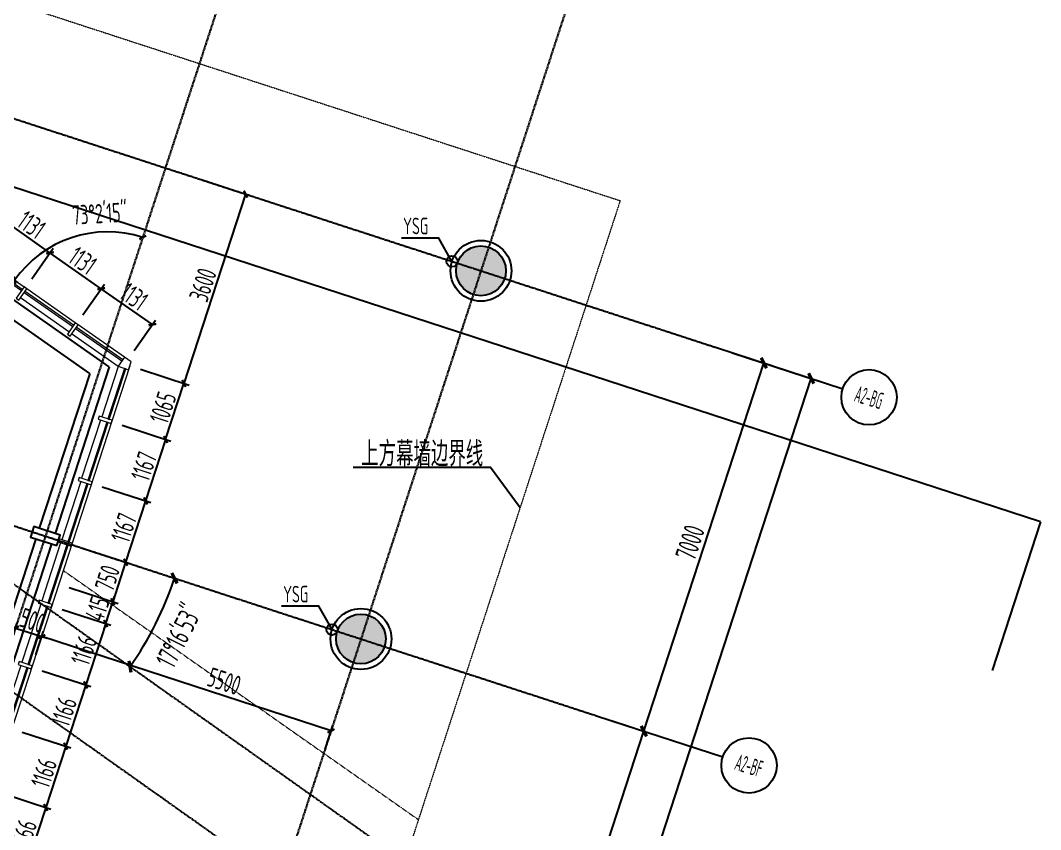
# Model space of a CAD drawing. Header units: millimetres. Extents: x 11515858 to 24947533, y -12784974 to -6116114.
# Drawn here: x 11868513 to 11886956, y -6337016 to -6322388 of the extents above; entities that cross this region are included whole.
import ezdxf
from ezdxf.enums import TextEntityAlignment as Align

# ---------------------------------------------------------------- set-up
doc = ezdxf.new("R2010")
doc.units = ezdxf.units.MM
doc.header["$LTSCALE"] = 10
for name, pattern in [('A2-RG-AXIS$0$CENTER', [2, 1.25, -0.25, 0.25, -0.25]), ('A2-RG-AXIS$0$DOTE', [2.42, 2, -0.2, 0.02, -0.2]), ('A2-RI-F2$0$Overhead 1_16_', [2.579687, 1.5875, -0.992188])]:
    doc.linetypes.add(name, pattern=pattern)
for name, color, linetype in [('A2-RB-F2$0$$34$A-DIMS-100', 1, 'Continuous'), ('A2-RB-F2$0$A-DIMS-100', 1, 'Continuous'), ('A2-RG-AXIS$0$A-AXIS', 1, 'Continuous'), ('A2-RG-AXIS$0$A-DIMS-100', 1, 'Continuous'), ('A2-RG-AXIS$0$A-GRID', 1, 'A2-RG-AXIS$0$CENTER'), ('A2-RG-AXIS$0$A-SYMB', 4, 'Continuous'), ('A2-RI-F2$0$A-BEAM-PLAN-S', 2, 'Continuous'), ('A2-RI-F2$0$A-COLS-PLAN-C', 7, 'Continuous'), ('A2-RI-F2$0$A-ROOF-DRAN', 175, 'Continuous'), ('A2-RI-F2$0$A-STRS', 50, 'Continuous'), ('A2-RI-F2$0$A-SYMB', 4, 'Continuous'), ('A2-RI-F2$0$A-SYMB-AREA', 4, 'Continuous'), ('A2-RI-F2$0$A-SYMB-NAME', 4, 'Continuous'), ('A2-RS-F2$0$A-HATH-GRAY', 8, 'Continuous'), ('A2-RS-F2$0$A-WALL-CONC', 6, 'Continuous')]:
    doc.layers.add(name, color=color, linetype=linetype)
for name, color, linetype, lineweight in [('A2-RI-F2$0$A-FLOR-OVHD', 8, 'A2-RI-F2$0$Overhead 1_16_', 5), ('A2-RI-F2$0$A-FLOR-STRS', 2, 'Continuous', 5), ('A2-RI-F2$0$A-GLAZ', 140, 'Continuous', 5), ('A2-RI-F2$0$A-GLAZ-CWMG', 3, 'Continuous', 5), ('A2-RI-F2$0$A-WALL', 7, 'Continuous', 5)]:
    doc.layers.add(name, color=color, linetype=linetype, lineweight=lineweight)
doc.styles.add('A2-RB-F2$0$$0$XD2008', font='hzs.shx', dxfattribs={"width": 0.7, "bigfont": 'hztxt.shx'})
doc.styles.add('A2-RB-F2$0$XD2008', font='hzs.shx', dxfattribs={"width": 0.7, "bigfont": 'hztxt.shx'})
doc.styles.add('A2-RG-AXIS$0$ECADI', font='hzs.shx', dxfattribs={"width": 0.7, "bigfont": 'hztxt.shx'})
doc.styles.add('A2-RG-AXIS$0$XD2008', font='hzs.shx', dxfattribs={"width": 0.7, "bigfont": 'hztxt.shx'})
doc.styles.add('A2-RI-F2$0$ECADI', font='hzs.shx', dxfattribs={"width": 0.7, "bigfont": 'hztxt.shx'})
doc.dimstyles.new('A2-RB-F2$0$$0$XD100$0', dxfattribs={"dimscale": 100, "dimtxt": 3.5, "dimasz": 1, "dimexe": 1, "dimexo": 2, "dimgap": 0.5, "dimtad": 1, "dimdec": 0, "dimdsep": 46, "dimtxsty": 'A2-RB-F2$0$$0$XD2008', "dimblk1": 'A2-RB-F2$0$$20$_ArchTick', "dimblk2": 'A2-RB-F2$0$$20$_ArchTick', "dimsah": 1, "dimcen": 2.5, "dimclrt": 4, "dimaunit": 1, "dimadec": 0, "dimazin": 0, "dimtfac": 1, "dimtdec": 0, "dimtix": 1, "dimtmove": 2, "dimatfit": 3, "dimfxl": 0, "dimtolj": 1, "dimtzin": 0, "dimarcsym": 0})
doc.dimstyles.new('A2-RB-F2$0$XD100$0', dxfattribs={"dimscale": 100, "dimtxt": 3.5, "dimasz": 1, "dimexe": 1, "dimexo": 2, "dimgap": 0.5, "dimtad": 1, "dimdec": 0, "dimdsep": 46, "dimtxsty": 'A2-RB-F2$0$XD2008', "dimblk1": 'A2-RB-F2$0$_ArchTick', "dimblk2": 'A2-RB-F2$0$_ArchTick', "dimsah": 1, "dimcen": 2.5, "dimclrt": 4, "dimaunit": 1, "dimadec": 0, "dimazin": 0, "dimtfac": 1, "dimtdec": 0, "dimtix": 1, "dimtmove": 1, "dimatfit": 3, "dimfxl": 0, "dimtolj": 1, "dimtzin": 0, "dimarcsym": 0})
doc.dimstyles.new('A2-RG-AXIS$0$XD150', dxfattribs={"dimscale": 300, "dimtxt": 2.5, "dimasz": 1.5, "dimexe": 1, "dimexo": 2, "dimgap": 0.5, "dimtad": 1, "dimdec": 0, "dimdsep": 46, "dimtxsty": 'A2-RG-AXIS$0$XD2008', "dimcen": 2.5, "dimclrt": 4, "dimaunit": 1, "dimadec": 3, "dimazin": 0, "dimtfac": 1, "dimtdec": 0, "dimtmove": 2, "dimatfit": 3, "dimfxl": 0, "dimtolj": 1, "dimtzin": 0, "dimarcsym": 0})
doc.dimstyles.new('A2-RG-AXIS$0$XD150$0', dxfattribs={"dimscale": 150, "dimtxt": 2.5, "dimasz": 1, "dimexe": 1, "dimexo": 2, "dimgap": 0.5, "dimtad": 1, "dimdec": 0, "dimdsep": 46, "dimtxsty": 'A2-RG-AXIS$0$XD2008', "dimblk": 'A2-RG-AXIS$0$_ArchTick', "dimcen": 2.5, "dimclrt": 4, "dimaunit": 1, "dimadec": 0, "dimazin": 0, "dimtfac": 1, "dimtdec": 0, "dimtmove": 2, "dimatfit": 3, "dimfxl": 0, "dimtolj": 1, "dimtzin": 0, "dimarcsym": 0})

# ---------------------------------------------------------------- blocks, each defined once
blk = doc.blocks.new('A2-RB-F2$0$_ArchTick')
at = {"color": 0, "linetype": 'ByBlock', "const_width": 0.4}
blk.add_lwpolyline([(-0.5, -0.5), (0.5, 0.5)], dxfattribs=at)
blk = doc.blocks.new('*D412')
at = {"layer": 'A2-RB-F2$0$A-DIMS-100', "color": 0, "lineweight": -2, "transparency": 16777216}
for p, q in [((11868315, -6333704), (11868454, -6333277)), ((11868423, -6333372), (11868328, -6333341)), ((11868423, -6333372), (11868899, -6333527)), ((11868790, -6333859), (11868930, -6333431)), ((11868899, -6333527), (11868994, -6333558))]:
    blk.add_line(p, q, dxfattribs=at)
at = {"layer": 'Defpoints', "color": 0, "transparency": 16777216}
for p in [(11868899, -6333527), (11868253, -6333894), (11868728, -6334049)]:
    blk.add_point(p, dxfattribs=at)
at = {"layer": 'A2-RB-F2$0$A-DIMS-100', "color": 0, "lineweight": -2, "transparency": 16777216, "xscale": 100, "yscale": 100, "zscale": 100}
for p, rotation in [((11868423, -6333372), 341.9467486484336), ((11868899, -6333527), 161.9467486484336)]:
    blk.add_blockref('A2-RB-F2$0$_ArchTick', p, dxfattribs=dict(at, rotation=rotation))
at = {"layer": 'A2-RB-F2$0$A-DIMS-100', "color": 4, "transparency": 16777216, "insert": (11868731, -6333235), "char_height": 350, "attachment_point": 5, "rotation": 341.9467, "style": 'A2-RB-F2$0$XD2008'}
blk.add_mtext('\\A1;500', dxfattribs=at)
blk = doc.blocks.new('*D278')
at = {"layer": 'A2-RB-F2$0$A-DIMS-100', "color": 0, "lineweight": -2, "transparency": 16777216}
for p, q in [((11871799, -6325273), (11872679, -6325560)), ((11872584, -6325529), (11871469, -6328951)), ((11870683, -6328695), (11871564, -6328982))]:
    blk.add_line(p, q, dxfattribs=at)
at = {"layer": 'Defpoints', "color": 0, "transparency": 16777216}
for p in [(11871609, -6325211), (11870493, -6328633), (11871469, -6328951)]:
    blk.add_point(p, dxfattribs=at)
at = {"layer": 'A2-RB-F2$0$A-DIMS-100', "color": 0, "lineweight": -2, "transparency": 16777216, "xscale": 100, "yscale": 100, "zscale": 100}
for p, rotation in [((11872584, -6325529), 71.9470404932141), ((11871469, -6328951), 251.9470404932141)]:
    blk.add_blockref('A2-RB-F2$0$_ArchTick', p, dxfattribs=dict(at, rotation=rotation))
at = {"layer": 'A2-RB-F2$0$A-DIMS-100', "color": 4, "transparency": 16777216, "insert": (11871812, -6327170), "char_height": 350, "attachment_point": 5, "rotation": 71.947, "style": 'A2-RB-F2$0$XD2008'}
blk.add_mtext('\\A1;3600', dxfattribs=at)
blk = doc.blocks.new('*D279')
at = {"layer": 'A2-RB-F2$0$A-DIMS-100', "color": 0, "lineweight": -2, "transparency": 16777216}
for p, q in [((11868790, -6333859), (11868930, -6333431)), ((11874128, -6335231), (11868899, -6333527)), ((11874020, -6335563), (11874159, -6335136))]:
    blk.add_line(p, q, dxfattribs=at)
at = {"layer": 'Defpoints', "color": 0, "transparency": 16777216}
for p in [(11868899, -6333527), (11868728, -6334049), (11873958, -6335754)]:
    blk.add_point(p, dxfattribs=at)
at = {"layer": 'A2-RB-F2$0$A-DIMS-100', "color": 0, "lineweight": -2, "transparency": 16777216, "xscale": 100, "yscale": 100, "zscale": 100}
for p, rotation in [((11868899, -6333527), 161.9470652825233), ((11874128, -6335231), 341.9470652825233)]:
    blk.add_blockref('A2-RB-F2$0$_ArchTick', p, dxfattribs=dict(at, rotation=rotation))
at = {"layer": 'A2-RB-F2$0$A-DIMS-100', "color": 4, "transparency": 16777216, "insert": (11872197, -6334334), "char_height": 350, "attachment_point": 5, "rotation": 341.9471, "style": 'A2-RB-F2$0$XD2008'}
blk.add_mtext('\\A1;5500', dxfattribs=at)
blk = doc.blocks.new('*D772')
at = {"layer": 'A2-RB-F2$0$A-DIMS-100', "color": 0, "lineweight": -2, "transparency": 16777216}
for p, q in [((11869644, -6327708), (11870031, -6327157)), ((11870899, -6327887), (11869973, -6327238)), ((11870570, -6328357), (11870956, -6327805))]:
    blk.add_line(p, q, dxfattribs=at)
at = {"layer": 'Defpoints', "color": 0, "transparency": 16777216}
for p in [(11869973, -6327238), (11869529, -6327872), (11870455, -6328521)]:
    blk.add_point(p, dxfattribs=at)
at = {"layer": 'A2-RB-F2$0$A-DIMS-100', "color": 0, "lineweight": -2, "transparency": 16777216, "xscale": 100, "yscale": 100, "zscale": 100}
for p, rotation in [((11869973, -6327238), 144.9846443539264), ((11870899, -6327887), 324.9846443539264)]:
    blk.add_blockref('A2-RB-F2$0$_ArchTick', p, dxfattribs=dict(at, rotation=rotation))
at = {"layer": 'A2-RB-F2$0$A-DIMS-100', "color": 4, "transparency": 16777216, "insert": (11870565, -6327379), "char_height": 350, "attachment_point": 5, "rotation": 324.9846, "style": 'A2-RB-F2$0$XD2008'}
blk.add_mtext('\\A1;1131', dxfattribs=at)
blk = doc.blocks.new('*D773')
at = {"layer": 'A2-RB-F2$0$A-DIMS-100', "color": 0, "lineweight": -2, "transparency": 16777216}
for p, q in [((11868718, -6327059), (11869105, -6326508)), ((11869973, -6327238), (11869047, -6326590)), ((11869644, -6327708), (11870031, -6327157))]:
    blk.add_line(p, q, dxfattribs=at)
at = {"layer": 'Defpoints', "color": 0, "transparency": 16777216}
for p in [(11869047, -6326590), (11868604, -6327223), (11869529, -6327872)]:
    blk.add_point(p, dxfattribs=at)
at = {"layer": 'A2-RB-F2$0$A-DIMS-100', "color": 0, "lineweight": -2, "transparency": 16777216, "xscale": 100, "yscale": 100, "zscale": 100}
for p, rotation in [((11869047, -6326590), 144.9846443538181), ((11869973, -6327238), 324.9846443538181)]:
    blk.add_blockref('A2-RB-F2$0$_ArchTick', p, dxfattribs=dict(at, rotation=rotation))
at = {"layer": 'A2-RB-F2$0$A-DIMS-100', "color": 4, "transparency": 16777216, "insert": (11869639, -6326730), "char_height": 350, "attachment_point": 5, "rotation": 324.9846, "style": 'A2-RB-F2$0$XD2008'}
blk.add_mtext('\\A1;1131', dxfattribs=at)
blk = doc.blocks.new('*D774')
at = {"layer": 'A2-RB-F2$0$A-DIMS-100', "color": 0, "lineweight": -2, "transparency": 16777216}
for p, q in [((11867792, -6326411), (11868179, -6325859)), ((11869047, -6326590), (11868121, -6325941)), ((11868718, -6327059), (11869105, -6326508))]:
    blk.add_line(p, q, dxfattribs=at)
at = {"layer": 'Defpoints', "color": 0, "transparency": 16777216}
for p in [(11868121, -6325941), (11867678, -6326574), (11868604, -6327223)]:
    blk.add_point(p, dxfattribs=at)
at = {"layer": 'A2-RB-F2$0$A-DIMS-100', "color": 0, "lineweight": -2, "transparency": 16777216, "xscale": 100, "yscale": 100, "zscale": 100}
for p, rotation in [((11868121, -6325941), 144.9846443539264), ((11869047, -6326590), 324.9846443539264)]:
    blk.add_blockref('A2-RB-F2$0$_ArchTick', p, dxfattribs=dict(at, rotation=rotation))
at = {"layer": 'A2-RB-F2$0$A-DIMS-100', "color": 4, "transparency": 16777216, "insert": (11868714, -6326081), "char_height": 350, "attachment_point": 5, "rotation": 324.9846, "style": 'A2-RB-F2$0$XD2008'}
blk.add_mtext('\\A1;1131', dxfattribs=at)
blk = doc.blocks.new('A2-RB-F2$0$$20$_ArchTick')
at = {"color": 0, "linetype": 'ByBlock', "const_width": 0.4}
blk.add_lwpolyline([(-0.5, -0.5), (0.5, 0.5)], dxfattribs=at)
blk = doc.blocks.new('*D775')
at = {"layer": 'A2-RB-F2$0$$34$A-DIMS-100', "color": 0, "lineweight": -2, "transparency": 16777216}
blk.add_line((11868464, -6327126), (11868325, -6327028), dxfattribs=at)
blk.add_arc((11870088, -6328263), 2053, 71.947, 144.9846, dxfattribs=at)
at = {"layer": 'Defpoints', "color": 0, "transparency": 16777216}
for p in [(11872673, -6320332), (11869042, -6326497), (11868628, -6327240), (11869505, -6327855), (11859513, -6360709)]:
    blk.add_point(p, dxfattribs=at)
at = {"layer": 'A2-RB-F2$0$$34$A-DIMS-100', "color": 0, "lineweight": -2, "transparency": 16777216, "xscale": 100, "yscale": 100, "zscale": 100}
for p, rotation in [((11870724, -6326312), 341.9470385784788), ((11868407, -6327085), 234.9846443395803)]:
    blk.add_blockref('A2-RB-F2$0$$20$_ArchTick', p, dxfattribs=dict(at, rotation=rotation))
at = {"layer": 'A2-RB-F2$0$$34$A-DIMS-100', "color": 4, "transparency": 16777216, "insert": (11869946, -6325880), "char_height": 350, "attachment_point": 5, "rotation": 3.4071, "style": 'A2-RB-F2$0$$0$XD2008'}
blk.add_mtext('\\A1;73°2\'15"', dxfattribs=at)
blk = doc.blocks.new('*D776')
at = {"layer": 'A2-RB-F2$0$A-DIMS-100', "color": 0, "lineweight": -2, "transparency": 16777216}
for p, q in [((11870353, -6329708), (11871234, -6329995)), ((11871138, -6329964), (11870777, -6331074)), ((11869991, -6330818), (11870872, -6331105))]:
    blk.add_line(p, q, dxfattribs=at)
at = {"layer": 'Defpoints', "color": 0, "transparency": 16777216}
for p in [(11870163, -6329646), (11869801, -6330756), (11870777, -6331074)]:
    blk.add_point(p, dxfattribs=at)
at = {"layer": 'A2-RB-F2$0$A-DIMS-100', "color": 0, "lineweight": -2, "transparency": 16777216, "xscale": 100, "yscale": 100, "zscale": 100}
for p, rotation in [((11871138, -6329964), 71.94704049331521), ((11870777, -6331074), 251.9470404933152)]:
    blk.add_blockref('A2-RB-F2$0$_ArchTick', p, dxfattribs=dict(at, rotation=rotation))
at = {"layer": 'A2-RB-F2$0$A-DIMS-100', "color": 4, "transparency": 16777216, "insert": (11870744, -6330449), "char_height": 350, "attachment_point": 5, "rotation": 71.947, "style": 'A2-RB-F2$0$XD2008'}
blk.add_mtext('\\A1;1167', dxfattribs=at)
blk = doc.blocks.new('*D777')
at = {"layer": 'A2-RB-F2$0$A-DIMS-100', "color": 0, "lineweight": -2, "transparency": 16777216}
for p, q in [((11869991, -6330818), (11870872, -6331105)), ((11870777, -6331074), (11870415, -6332183)), ((11869630, -6331927), (11870510, -6332214))]:
    blk.add_line(p, q, dxfattribs=at)
at = {"layer": 'Defpoints', "color": 0, "transparency": 16777216}
for p in [(11869801, -6330756), (11869440, -6331865), (11870415, -6332183)]:
    blk.add_point(p, dxfattribs=at)
at = {"layer": 'A2-RB-F2$0$A-DIMS-100', "color": 0, "lineweight": -2, "transparency": 16777216, "xscale": 100, "yscale": 100, "zscale": 100}
for p, rotation in [((11870777, -6331074), 71.94704049338117), ((11870415, -6332183), 251.9470404933812)]:
    blk.add_blockref('A2-RB-F2$0$_ArchTick', p, dxfattribs=dict(at, rotation=rotation))
at = {"layer": 'A2-RB-F2$0$A-DIMS-100', "color": 4, "transparency": 16777216, "insert": (11870382, -6331559), "char_height": 350, "attachment_point": 5, "rotation": 71.947, "style": 'A2-RB-F2$0$XD2008'}
blk.add_mtext('\\A1;1167', dxfattribs=at)
blk = doc.blocks.new('*D778')
at = {"layer": 'A2-RB-F2$0$A-DIMS-100', "color": 0, "lineweight": -2, "transparency": 16777216}
for p, q in [((11869630, -6331927), (11870510, -6332214)), ((11870415, -6332183), (11870183, -6332897)), ((11869397, -6332641), (11870278, -6332928))]:
    blk.add_line(p, q, dxfattribs=at)
at = {"layer": 'Defpoints', "color": 0, "transparency": 16777216}
for p in [(11869440, -6331865), (11869207, -6332579), (11870183, -6332897)]:
    blk.add_point(p, dxfattribs=at)
at = {"layer": 'A2-RB-F2$0$A-DIMS-100', "color": 0, "lineweight": -2, "transparency": 16777216, "xscale": 100, "yscale": 100, "zscale": 100}
for p, rotation in [((11870415, -6332183), 71.94674864852512), ((11870183, -6332897), 251.9467486485251)]:
    blk.add_blockref('A2-RB-F2$0$_ArchTick', p, dxfattribs=dict(at, rotation=rotation))
at = {"layer": 'A2-RB-F2$0$A-DIMS-100', "color": 4, "transparency": 16777216, "insert": (11870085, -6332470), "char_height": 350, "attachment_point": 5, "rotation": 71.9467, "style": 'A2-RB-F2$0$XD2008'}
blk.add_mtext('\\A1;750', dxfattribs=at)
blk = doc.blocks.new('*D779')
at = {"layer": 'A2-RB-F2$0$A-DIMS-100', "color": 0, "lineweight": -2, "transparency": 16777216}
for p, q in [((11869397, -6332641), (11870278, -6332928)), ((11870054, -6333292), (11870183, -6332897)), ((11870183, -6332897), (11870214, -6332802)), ((11869269, -6333036), (11870149, -6333323)), ((11870054, -6333292), (11870023, -6333387))]:
    blk.add_line(p, q, dxfattribs=at)
at = {"layer": 'Defpoints', "color": 0, "transparency": 16777216}
for p in [(11869207, -6332579), (11869078, -6332974), (11870183, -6332897)]:
    blk.add_point(p, dxfattribs=at)
at = {"layer": 'A2-RB-F2$0$A-DIMS-100', "color": 0, "lineweight": -2, "transparency": 16777216, "xscale": 100, "yscale": 100, "zscale": 100}
for p, rotation in [((11870183, -6332897), 251.946748648481), ((11870054, -6333292), 71.94674864848099)]:
    blk.add_blockref('A2-RB-F2$0$_ArchTick', p, dxfattribs=dict(at, rotation=rotation))
at = {"layer": 'A2-RB-F2$0$A-DIMS-100', "color": 4, "transparency": 16777216, "insert": (11869904, -6333025), "char_height": 350, "attachment_point": 5, "rotation": 71.9467, "style": 'A2-RB-F2$0$XD2008'}
blk.add_mtext('\\A1;415', dxfattribs=at)
blk = doc.blocks.new('*D780')
at = {"layer": 'A2-RB-F2$0$A-DIMS-100', "color": 0, "lineweight": -2, "transparency": 16777216}
for p, q in [((11870683, -6328695), (11871564, -6328982)), ((11871138, -6329964), (11871469, -6328951)), ((11870353, -6329708), (11871234, -6329995))]:
    blk.add_line(p, q, dxfattribs=at)
at = {"layer": 'Defpoints', "color": 0, "transparency": 16777216}
for p in [(11870493, -6328633), (11871469, -6328951), (11870163, -6329646)]:
    blk.add_point(p, dxfattribs=at)
at = {"layer": 'A2-RB-F2$0$A-DIMS-100', "color": 0, "lineweight": -2, "transparency": 16777216, "xscale": 100, "yscale": 100, "zscale": 100}
for p, rotation in [((11871469, -6328951), 71.94704049339302), ((11871138, -6329964), 251.947040493393)]:
    blk.add_blockref('A2-RB-F2$0$_ArchTick', p, dxfattribs=dict(at, rotation=rotation))
at = {"layer": 'A2-RB-F2$0$A-DIMS-100', "color": 4, "transparency": 16777216, "insert": (11871090, -6329388), "char_height": 350, "attachment_point": 5, "rotation": 71.947, "style": 'A2-RB-F2$0$XD2008'}
blk.add_mtext('\\A1;1065', dxfattribs=at)
blk = doc.blocks.new('*D781')
at = {"layer": 'A2-RB-F2$0$A-DIMS-100', "color": 0, "lineweight": -2, "transparency": 16777216}
for p, q in [((11869269, -6333036), (11870149, -6333323)), ((11870054, -6333292), (11869693, -6334400)), ((11868907, -6334144), (11869788, -6334431))]:
    blk.add_line(p, q, dxfattribs=at)
at = {"layer": 'Defpoints', "color": 0, "transparency": 16777216}
for p in [(11869078, -6332974), (11868717, -6334082), (11869693, -6334400)]:
    blk.add_point(p, dxfattribs=at)
at = {"layer": 'A2-RB-F2$0$A-DIMS-100', "color": 0, "lineweight": -2, "transparency": 16777216, "xscale": 100, "yscale": 100, "zscale": 100}
for p, rotation in [((11870054, -6333292), 71.947040493393), ((11869693, -6334400), 251.947040493393)]:
    blk.add_blockref('A2-RB-F2$0$_ArchTick', p, dxfattribs=dict(at, rotation=rotation))
at = {"layer": 'A2-RB-F2$0$A-DIMS-100', "color": 4, "transparency": 16777216, "insert": (11869659, -6333776), "char_height": 350, "attachment_point": 5, "rotation": 71.947, "style": 'A2-RB-F2$0$XD2008'}
blk.add_mtext('\\A1;1166', dxfattribs=at)
blk = doc.blocks.new('*D782')
at = {"layer": 'A2-RB-F2$0$A-DIMS-100', "color": 0, "lineweight": -2, "transparency": 16777216}
for p, q in [((11868907, -6334144), (11869788, -6334431)), ((11869693, -6334400), (11869331, -6335508)), ((11868546, -6335252), (11869427, -6335539))]:
    blk.add_line(p, q, dxfattribs=at)
at = {"layer": 'Defpoints', "color": 0, "transparency": 16777216}
for p in [(11868717, -6334082), (11868356, -6335190), (11869331, -6335508)]:
    blk.add_point(p, dxfattribs=at)
at = {"layer": 'A2-RB-F2$0$A-DIMS-100', "color": 0, "lineweight": -2, "transparency": 16777216, "xscale": 100, "yscale": 100, "zscale": 100}
for p, rotation in [((11869693, -6334400), 71.94704049330595), ((11869331, -6335508), 251.9470404933059)]:
    blk.add_blockref('A2-RB-F2$0$_ArchTick', p, dxfattribs=dict(at, rotation=rotation))
at = {"layer": 'A2-RB-F2$0$A-DIMS-100', "color": 4, "transparency": 16777216, "insert": (11869298, -6334884), "char_height": 350, "attachment_point": 5, "rotation": 71.947, "style": 'A2-RB-F2$0$XD2008'}
blk.add_mtext('\\A1;1166', dxfattribs=at)
blk = doc.blocks.new('*D783')
at = {"layer": 'A2-RB-F2$0$A-DIMS-100', "color": 0, "lineweight": -2, "transparency": 16777216}
for p, q in [((11868546, -6335252), (11869427, -6335539)), ((11869331, -6335508), (11868970, -6336616)), ((11868185, -6336360), (11869065, -6336647))]:
    blk.add_line(p, q, dxfattribs=at)
at = {"layer": 'Defpoints', "color": 0, "transparency": 16777216}
for p in [(11868356, -6335190), (11867995, -6336299), (11868970, -6336616)]:
    blk.add_point(p, dxfattribs=at)
at = {"layer": 'A2-RB-F2$0$A-DIMS-100', "color": 0, "lineweight": -2, "transparency": 16777216, "xscale": 100, "yscale": 100, "zscale": 100}
for p, rotation in [((11869331, -6335508), 71.947040493393), ((11868970, -6336616), 251.947040493393)]:
    blk.add_blockref('A2-RB-F2$0$_ArchTick', p, dxfattribs=dict(at, rotation=rotation))
at = {"layer": 'A2-RB-F2$0$A-DIMS-100', "color": 4, "transparency": 16777216, "insert": (11868937, -6335993), "char_height": 350, "attachment_point": 5, "rotation": 71.947, "style": 'A2-RB-F2$0$XD2008'}
blk.add_mtext('\\A1;1166', dxfattribs=at)
blk = doc.blocks.new('*D711')
at = {"layer": 'A2-RB-F2$0$A-DIMS-100', "color": 0, "lineweight": -2, "transparency": 16777216}
for p, q in [((11868185, -6336360), (11869065, -6336647)), ((11868970, -6336616), (11868609, -6337725)), ((11867824, -6337469), (11868704, -6337756))]:
    blk.add_line(p, q, dxfattribs=at)
at = {"layer": 'Defpoints', "color": 0, "transparency": 16777216}
for p in [(11867995, -6336299), (11867633, -6337407), (11868609, -6337725)]:
    blk.add_point(p, dxfattribs=at)
at = {"layer": 'A2-RB-F2$0$A-DIMS-100', "color": 0, "lineweight": -2, "transparency": 16777216, "xscale": 100, "yscale": 100, "zscale": 100}
for p, rotation in [((11868970, -6336616), 71.94704049330595), ((11868609, -6337725), 251.9470404933059)]:
    blk.add_blockref('A2-RB-F2$0$_ArchTick', p, dxfattribs=dict(at, rotation=rotation))
at = {"layer": 'A2-RB-F2$0$A-DIMS-100', "color": 4, "transparency": 16777216, "insert": (11868576, -6337101), "char_height": 350, "attachment_point": 5, "rotation": 71.947, "style": 'A2-RB-F2$0$XD2008'}
blk.add_mtext('\\A1;1166', dxfattribs=at)
blk = doc.blocks.new('A2-RG-AXIS$0$_ArchTick')
at = {"color": 0, "linetype": 'ByBlock', "const_width": 0.4}
blk.add_lwpolyline([(-0.5, -0.5), (0.5, 0.5)], dxfattribs=at)
blk = doc.blocks.new('*D1377')
at = {"layer": 'A2-RG-AXIS$0$A-DIMS-100', "color": 0, "lineweight": -2, "transparency": 16777216}
for p, q in [((11878928, -6334958), (11879926, -6335283)), ((11877614, -6341892), (11879784, -6335237)), ((11876759, -6341613), (11877757, -6341939))]:
    blk.add_line(p, q, dxfattribs=at)
at = {"layer": 'Defpoints', "color": 0, "transparency": 16777216}
for p in [(11878643, -6334865), (11879784, -6335237), (11876473, -6341521)]:
    blk.add_point(p, dxfattribs=at)
at = {"layer": 'A2-RG-AXIS$0$A-DIMS-100', "color": 0, "lineweight": -2, "transparency": 16777216, "xscale": 150, "yscale": 150, "zscale": 150}
for p, rotation in [((11879784, -6335237), 71.94704053343841), ((11877614, -6341892), 251.9470405334384)]:
    blk.add_blockref('A2-RG-AXIS$0$_ArchTick', p, dxfattribs=dict(at, rotation=rotation))
at = {"layer": 'A2-RG-AXIS$0$A-DIMS-100', "color": 4, "transparency": 16777216, "insert": (11878449, -6338483), "char_height": 375, "attachment_point": 5, "rotation": 71.947, "style": 'A2-RG-AXIS$0$XD2008'}
blk.add_mtext('\\A1;7000', dxfattribs=at)
blk = doc.blocks.new('*D1378')
at = {"layer": 'A2-RG-AXIS$0$A-DIMS-100', "color": 0, "lineweight": -2, "transparency": 16777216}
for p, q in [((11881382, -6328396), (11882096, -6328628)), ((11879784, -6335237), (11881953, -6328582)), ((11879213, -6335051), (11879926, -6335283))]:
    blk.add_line(p, q, dxfattribs=at)
at = {"layer": 'Defpoints', "color": 0, "transparency": 16777216}
for p in [(11881097, -6328303), (11881953, -6328582), (11878928, -6334958)]:
    blk.add_point(p, dxfattribs=at)
at = {"layer": 'A2-RG-AXIS$0$A-DIMS-100', "color": 0, "lineweight": -2, "transparency": 16777216, "xscale": 150, "yscale": 150, "zscale": 150}
for p, rotation in [((11881953, -6328582), 71.94704049334469), ((11879784, -6335237), 251.9470404933447)]:
    blk.add_blockref('A2-RG-AXIS$0$_ArchTick', p, dxfattribs=dict(at, rotation=rotation))
at = {"layer": 'A2-RG-AXIS$0$A-DIMS-100', "color": 4, "transparency": 16777216, "insert": (11880619, -6331828), "char_height": 375, "attachment_point": 5, "rotation": 71.947, "style": 'A2-RG-AXIS$0$XD2008'}
blk.add_mtext('\\A1;7000', dxfattribs=at)
blk = doc.blocks.new('*D1379')
at = {"layer": 'A2-RG-AXIS$0$A-DIMS-100', "color": 0, "lineweight": -2, "transparency": 16777216}
for p, q in [((11881382, -6328396), (11882951, -6328907)), ((11871497, -6363564), (11882809, -6328860)), ((11870071, -6363099), (11871640, -6363610))]:
    blk.add_line(p, q, dxfattribs=at)
at = {"layer": 'Defpoints', "color": 0, "transparency": 16777216}
for p in [(11881097, -6328303), (11882809, -6328860), (11869786, -6363006)]:
    blk.add_point(p, dxfattribs=at)
at = {"layer": 'A2-RG-AXIS$0$A-DIMS-100', "color": 0, "lineweight": -2, "transparency": 16777216, "xscale": 150, "yscale": 150, "zscale": 150}
for p, rotation in [((11882809, -6328860), 71.94704055555823), ((11871497, -6363564), 251.9470405555582)]:
    blk.add_blockref('A2-RG-AXIS$0$_ArchTick', p, dxfattribs=dict(at, rotation=rotation))
at = {"layer": 'A2-RG-AXIS$0$A-DIMS-100', "color": 4, "transparency": 16777216, "insert": (11876903, -6346131), "char_height": 375, "attachment_point": 5, "rotation": 71.947, "style": 'A2-RG-AXIS$0$XD2008'}
blk.add_mtext('\\A1;36500', dxfattribs=at)
blk = doc.blocks.new('A2-RG-AXIS$0$ECADI-TAG-GRID')
at = {"color": 13}
blk.add_circle((0, 0), 5, dxfattribs=at)
at = {"style": 'A2-RG-AXIS$0$ECADI', "width": 0.7}
blk.add_attdef('GRID', text='', height=5, dxfattribs=at).set_placement((0, 0), align=Align.MIDDLE)
blk = doc.blocks.new('*D1359')
at = {"layer": 'A2-RG-AXIS$0$A-DIMS-100', "color": 0, "lineweight": -2, "ltscale": 3, "transparency": 16777216}
blk.add_arc((11865637, -6330626), 5954, 324.6656, 341.947, dxfattribs=at)
at = {"layer": 'Defpoints', "color": 0, "ltscale": 3, "transparency": 16777216}
for p in [(11846414, -6316998), (11840967, -6322585), (11870815, -6333565), (11878928, -6334958), (11876238, -6338142)]:
    blk.add_point(p, dxfattribs=at)
at = {"layer": 'A2-RG-AXIS$0$A-DIMS-100', "color": 0, "lineweight": -2, "ltscale": 3, "transparency": 16777216, "xscale": 150, "yscale": 150, "zscale": 150}
for p, rotation in [((11871298, -6332471), 71.94704049334831), ((11870494, -6334070), 234.6655761921282)]:
    blk.add_blockref('A2-RG-AXIS$0$_ArchTick', p, dxfattribs=dict(at, rotation=rotation))
at = {"layer": 'A2-RG-AXIS$0$A-DIMS-100', "color": 4, "ltscale": 3, "transparency": 16777216, "insert": (11871378, -6333513), "char_height": 375, "attachment_point": 5, "rotation": 63.3063, "style": 'A2-RG-AXIS$0$XD2008'}
blk.add_mtext('\\A1;17°16\'53"', dxfattribs=at)
blk = doc.blocks.new('A2-RS-F2')
at = {"layer": 'A2-RS-F2$0$A-HATH-GRAY'}
h = blk.add_hatch(color=256, dxfattribs=at)
edge = h.paths.add_edge_path()
edge.add_arc((11876839, -6326915), 450, 0, 360)
h = blk.add_hatch(color=256, dxfattribs=at)
edge = h.paths.add_edge_path()
edge.add_arc((11874669, -6333570), 450, 0, 360)
at = {"layer": 'A2-RS-F2$0$A-WALL-CONC'}
for centre in [(11876839, -6326915), (11874669, -6333570)]:
    blk.add_circle(centre, 450, dxfattribs=at)
blk = doc.blocks.new('A2-RI-F2$0$System Panel - Glazed - Frit-5394088-Documents - Level 2')
at = {"layer": 'A2-RI-F2$0$A-GLAZ', "lineweight": 13}
for p, q in [((481, 44), (-481, 44)), ((-481, 44), (-481, 19)), ((-481, 19), (481, 19)), ((481, 19), (481, 44))]:
    blk.add_line(p, q, dxfattribs=at)
blk = doc.blocks.new('A2-RI-F2$0$System Panel - Glazed - Frit-5394245-Documents - Level 2')
at = {"layer": 'A2-RI-F2$0$A-GLAZ', "lineweight": 13}
for p, q in [((553, 44), (-553, 44)), ((-553, 44), (-553, 19)), ((-553, 19), (553, 19)), ((553, 19), (553, 44))]:
    blk.add_line(p, q, dxfattribs=at)
blk = doc.blocks.new('A2-RI-F2$0$System Panel - Glazed - Frit-5395500-Documents - Level 2')
at = {"layer": 'A2-RI-F2$0$A-GLAZ', "lineweight": 13}
for p, q in [((553, 44), (-553, 44)), ((-553, 44), (-553, 19)), ((-553, 19), (553, 19)), ((553, 19), (553, 44))]:
    blk.add_line(p, q, dxfattribs=at)
blk = doc.blocks.new('A2-RI-F2$0$Rectangular Mullion - 60mm x 200mm-5394086-Documents - Level 2')
at = {"layer": 'A2-RI-F2$0$A-GLAZ-CWMG', "lineweight": 20}
for p, q in [((-30, 150), (30, 150)), ((-30, -100), (-30, 150)), ((30, 150), (30, -100)), ((30, -100), (-30, -100))]:
    blk.add_line(p, q, dxfattribs=at)
blk = doc.blocks.new('A2-RI-F2$0$Rectangular Mullion - 60mm x 200mm-5394085-Documents - Level 2')
at = {"layer": 'A2-RI-F2$0$A-GLAZ-CWMG', "lineweight": 20}
for p, q in [((-30, 150), (30, 150)), ((-30, -100), (-30, 150)), ((30, 150), (30, -100)), ((30, -100), (-30, -100))]:
    blk.add_line(p, q, dxfattribs=at)
blk = doc.blocks.new('A2-RI-F2$0$System Panel - Glazed - Frit-5394101-Documents - Level 2')
at = {"layer": 'A2-RI-F2$0$A-GLAZ', "lineweight": 13}
for p, q in [((553, 44), (-553, 44)), ((-553, 44), (-553, 19)), ((-553, 19), (553, 19)), ((553, 19), (553, 44))]:
    blk.add_line(p, q, dxfattribs=at)
blk = doc.blocks.new('A2-RI-F2$0$System Panel - Glazed-4048851-Documents - Level 2')
at = {"layer": 'A2-RI-F2$0$A-GLAZ', "lineweight": 13}
for p, q in [((535, 44), (-535, 44)), ((-535, 44), (-535, 19)), ((-535, 19), (535, 19)), ((535, 19), (535, 44))]:
    blk.add_line(p, q, dxfattribs=at)
blk = doc.blocks.new('A2-RI-F2$0$Rectangular Mullion - 60mm x 200mm-4048817-Documents - Level 2')
at = {"layer": 'A2-RI-F2$0$A-GLAZ-CWMG'}
blk.add_line((79350, -9776), (80374, -10088), dxfattribs=at)
blk = doc.blocks.new('A2-RI-F2$0$Rectangular Mullion - 60mm x 200mm-4048818-Documents - Level 2')
at = {"layer": 'A2-RI-F2$0$A-GLAZ-CWMG'}
blk.add_line((81456, -10418), (80432, -10105), dxfattribs=at)
blk = doc.blocks.new('A2-RI-F2$0$Rectangular Mullion - 60mm x 200mm-4048821-Documents - Level 2')
at = {"layer": 'A2-RI-F2$0$A-GLAZ-CWMG'}
blk.add_line((91145, -13373), (90164, -13074), dxfattribs=at)
blk = doc.blocks.new('A2-RI-F2$0$Quad Corner Mullion - 200mm x 200mm Quad Corner-3876950-Documents - Level 2')
at = {"layer": 'A2-RI-F2$0$A-GLAZ-CWMG', "lineweight": 13}
for p, q in [((-74, 100), (117, 42)), ((-74, -100), (-74, 100)), ((117, 42), (74, -100)), ((74, -100), (-74, -100))]:
    blk.add_line(p, q, dxfattribs=at)
blk = doc.blocks.new('A2-RI-F2$0$Rectangular Mullion - 60mm x 200mm-3687298-Documents - Level 2')
at = {"layer": 'A2-RI-F2$0$A-GLAZ-CWMG', "lineweight": 13}
for p, q in [((-30, 150), (30, 150)), ((-30, -100), (-30, 150)), ((30, 150), (30, -100)), ((30, -100), (-30, -100))]:
    blk.add_line(p, q, dxfattribs=at)
blk = doc.blocks.new('A2-RI-F2$0$Rectangular Mullion - 60mm x 200mm-3681593-Documents - Level 2')
at = {"layer": 'A2-RI-F2$0$A-GLAZ-CWMG', "lineweight": 13}
for p, q in [((-30, 150), (30, 150)), ((-30, -100), (-30, 150)), ((30, 150), (30, -100)), ((30, -100), (-30, -100))]:
    blk.add_line(p, q, dxfattribs=at)
blk = doc.blocks.new('A2-RI-F2$0$System Panel - Glazed-4048866-Documents - Level 2')
at = {"layer": 'A2-RI-F2$0$A-GLAZ', "lineweight": 13}
for p, q in [((513, 44), (-513, 44)), ((-513, 44), (-513, 19)), ((-513, 19), (513, 19)), ((513, 19), (513, 44))]:
    blk.add_line(p, q, dxfattribs=at)
blk = doc.blocks.new('A2-RI-F2$0$System Panel - Glazed-4048859-Documents - Level 2')
at = {"layer": 'A2-RI-F2$0$A-GLAZ', "lineweight": 13}
for p, q in [((535, 44), (-535, 44)), ((-535, 44), (-535, 19)), ((-535, 19), (535, 19)), ((535, 19), (535, 44))]:
    blk.add_line(p, q, dxfattribs=at)
blk = doc.blocks.new('A2-RI-F2$0$System Panel - Glazed - Frit-5395507-Documents - Level 2')
at = {"layer": 'A2-RI-F2$0$A-GLAZ', "lineweight": 13}
for p, q in [((553, 44), (-553, 44)), ((-553, 44), (-553, 19)), ((-553, 19), (553, 19)), ((553, 19), (553, 44))]:
    blk.add_line(p, q, dxfattribs=at)
blk = doc.blocks.new('A2-RI-F2$0$System Panel - Glazed - Frit-5394105-Documents - Level 2')
at = {"layer": 'A2-RI-F2$0$A-GLAZ', "lineweight": 13}
for p, q in [((554, 44), (-554, 44)), ((-554, 44), (-554, 19)), ((-554, 19), (554, 19)), ((554, 19), (554, 44))]:
    blk.add_line(p, q, dxfattribs=at)
blk = doc.blocks.new('A2-RI-F2$0$5erhfh')
at = {"layer": 'A2-RI-F2$0$A-SYMB-AREA', "style": 'A2-RI-F2$0$ECADI', "width": 0.7}
blk.add_attdef('340M2', text='', height=2.5, dxfattribs=at).set_placement((0, 1.25), align=Align.MIDDLE_LEFT)
at = {"layer": 'A2-RI-F2$0$A-SYMB-NAME', "style": 'A2-RI-F2$0$ECADI', "width": 0.7}
blk.add_attdef('CHINESENAME', (-12.29, 3.09), '', height=4.5, dxfattribs=at)
blk = doc.blocks.new('A2-RI-F2$0$45yrthfgh')
at = {"layer": 'A2-RI-F2$0$A-ROOF-DRAN'}
for points in [[(41213, 24957), (40975, 25378), (40299, 25378)], [(39044, 18301), (38805, 18723), (38129, 18723)]]:
    blk.add_lwpolyline(points, dxfattribs=at)
for centre in [(41213, 24957), (39044, 18301)]:
    blk.add_circle(centre, 100, dxfattribs=at)
ref = blk.add_blockref('A2-RI-F2$0$5erhfh', (39650, 25138), dxfattribs=dict(at, xscale=-100, yscale=100, zscale=100))
ref.add_attrib('CHINESENAME', 'YSG', (40329, 25447), dxfattribs={"layer": 'A2-RI-F2$0$A-SYMB-NAME', "height": 300, "style": 'A2-RI-F2$0$ECADI', "width": 0.7})
ref = blk.add_blockref('A2-RI-F2$0$5erhfh', (37481, 18483), dxfattribs=dict(at, xscale=-100, yscale=100, zscale=100))
ref.add_attrib('CHINESENAME', 'YSG', (38160, 18792), dxfattribs={"layer": 'A2-RI-F2$0$A-SYMB-NAME', "height": 300, "style": 'A2-RI-F2$0$ECADI', "width": 0.7})
blk = doc.blocks.new('A2-RB-F2')
at = {"layer": 'A2-RB-F2$0$$34$A-DIMS-100'}
dim = blk.add_angular_dim_2l(base=(11869041.9879, -6326497.1393), line1=((11869504.9173, -6327854.6145), (11868628.1715, -6327240.3602)), line2=((11872673.1655, -6320331.7808), (11859512.522, -6360709.0437)), dimstyle='A2-RB-F2$0$$0$XD100$0', override={"dimadec": 4}, dxfattribs=at)
dim.commit()
dim.dimension.update_dxf_attribs({"geometry": '*D775', "text_midpoint": (11869946.1066, -6325879.6784), "dimtype": 130})
at = {"layer": 'A2-RB-F2$0$A-DIMS-100'}
for p1, p2, distance, picture, middle in [((11871608.7, -6325210.6), (11870493.1, -6328633.4), 1026, '*D278', (11871812.5, -6327170.3)), ((11868603.6015, -6327223.1463), (11867677.7158, -6326574.4643), -773.3525, '*D774', (11868713.5093, -6326081.1563)), ((11869529.5, -6327871.8), (11868603.6, -6327223.1), -773.4, '*D773', (11869639.4, -6326729.8)), ((11870455.4, -6328520.5), (11869529.5, -6327871.8), -773.4, '*D772', (11870565.3, -6327378.5)), ((11870162.9, -6329646.4), (11870493.1, -6328633.4), -1026, '*D780', (11871089.6, -6329388.1)), ((11870162.9, -6329646.4), (11869801.2, -6330756.1), 1026, '*D776', (11870743.7, -6330449.5)), ((11869801.2, -6330756.1), (11869439.6, -6331865.4), 1026, '*D777', (11870382, -6331559)), ((11869439.6, -6331865.5), (11869207.1, -6332578.8), 1026, '*D778', (11870085, -6332470.4)), ((11869078.4, -6332973.7), (11869207.1, -6332578.8), -1026, '*D779', (11869904.3, -6333024.5)), ((11868253, -6333894.1), (11868728.4, -6334049), 549.6, '*D412', (11868730.8, -6333235.1)), ((11869078.4, -6332973.7), (11868717.1, -6334082), 1026, '*D781', (11869659.4, -6333776.1)), ((11868717.1, -6334082), (11868355.9, -6335190.3), 1026, '*D782', (11869298.1, -6334884.4)), ((11868355.9, -6335190.3), (11867994.7, -6336298.5), 1026, '*D783', (11868936.9, -6335992.6)), ((11867994.7, -6336298.5), (11867633.5, -6337406.8), 1026, '*D711', (11868575.7, -6337100.9))]:
    dim = blk.add_aligned_dim(p1=p1, p2=p2, distance=distance, dimstyle='A2-RB-F2$0$XD100$0', dxfattribs=at)
    dim.commit()
    dim.dimension.update_dxf_attribs({"geometry": picture, "text_midpoint": middle})
dim = blk.add_linear_dim(base=(11868898.7, -6333526.5), p1=(11873958, -6335753.6), p2=(11868728.4, -6334049), angle=161.94707, dimstyle='A2-RB-F2$0$XD100$0', dxfattribs=at)
dim.commit()
dim.dimension.update_dxf_attribs({"geometry": '*D279', "text_midpoint": (11872127, -6334548), "dimtype": 129})
blk = doc.blocks.new('A2-RG-AXIS')
at = {"layer": 'A2-RG-AXIS$0$A-AXIS'}
for p, q in [((11881097.2, -6328302.7), (11883379.1, -6329046.4)), ((11878927.9, -6334958.1), (11881209.8, -6335701.8))]:
    blk.add_line(p, q, dxfattribs=at)
at = {"layer": 'A2-RG-AXIS$0$A-GRID', "linetype": 'A2-RG-AXIS$0$DOTE'}
for p, q in [((11843136.5, -6315929.7), (11881097.2, -6328302.7)), ((11876238.4, -6338141.9), (11846413.5, -6316997.8)), ((11875313.6, -6339447.6), (11845488.2, -6318303.1)), ((11872673.2, -6320331.8), (11859512.5, -6360709)), ((11878378.1, -6322191.3), (11865217.4, -6362568.5)), ((11840967.2, -6322585.1), (11878927.9, -6334958.1))]:
    blk.add_line(p, q, dxfattribs=at)
at = {"layer": 'A2-RG-AXIS$0$A-SYMB'}
ref = blk.add_blockref('A2-RG-AXIS$0$ECADI-TAG-GRID', (11883854.4, -6329201.4), dxfattribs=dict(at, xscale=100.0000000000341, yscale=100.0000000000341, zscale=100.0000000000341, rotation=342.7200000000827))
ref.add_attrib('GRID', 'A2-BG', dxfattribs={"layer": '0', "extrusion": (0, 0, -1), "height": 300, "rotation": 17.28, "style": 'A2-RG-AXIS$0$ECADI', "text_generation_flag": 2, "width": 0.5}).set_placement((-11883854.4, -6329201.4), align=Align.MIDDLE)
ref = blk.add_blockref('A2-RG-AXIS$0$ECADI-TAG-GRID', (11881685.2, -6335856.8), dxfattribs=dict(at, xscale=100.0000000000341, yscale=100.0000000000341, zscale=100.0000000000341, rotation=342.7200000000827))
ref.add_attrib('GRID', 'A2-BF', dxfattribs={"layer": '0', "extrusion": (0, 0, -1), "height": 300, "rotation": 17.28, "style": 'A2-RG-AXIS$0$ECADI', "text_generation_flag": 2, "width": 0.5}).set_placement((-11881685.2, -6335856.8), align=Align.MIDDLE)
at = {"layer": 'A2-RG-AXIS$0$A-DIMS-100', "ltscale": 3}
dim = blk.add_angular_dim_2l(base=(11870815.1772, -6333564.6066), line1=((11840967.2378, -6322585.1126), (11878927.9289, -6334958.0925)), line2=((11876238.3543, -6338141.9015), (11846413.5362, -6316997.8396)), dimstyle='A2-RG-AXIS$0$XD150', override={"dimscale": 150, "dimasz": 1, "dimblk": 'A2-RG-AXIS$0$_ArchTick', "dimadec": 4}, dxfattribs=at)
dim.commit()
dim.dimension.update_dxf_attribs({"geometry": '*D1359', "text_midpoint": (11871378.0799, -6333512.755)})
at = {"layer": 'A2-RG-AXIS$0$A-DIMS-100'}
for p1, p2, distance, picture, middle in [((11869786, -6363005.8), (11881097.2, -6328302.6), -1800, '*D1379', (11876903.4, -6346130.7)), ((11878927.9, -6334958.1), (11881097.2, -6328302.7), -900, '*D1378', (11880618.7, -6331828))]:
    dim = blk.add_aligned_dim(p1=p1, p2=p2, distance=distance, dimstyle='A2-RG-AXIS$0$XD150$0', dxfattribs=at)
    dim.commit()
    dim.dimension.update_dxf_attribs({"geometry": picture, "text_midpoint": middle})
dim = blk.add_linear_dim(base=(11879783.6, -6335237), p1=(11876473.4, -6341520.5), p2=(11878642.7, -6334865.1), angle=251.94704, dimstyle='A2-RG-AXIS$0$XD150$0', dxfattribs=at)
dim.commit()
dim.dimension.update_dxf_attribs({"geometry": '*D1377', "text_midpoint": (11878449.4, -6338483.3)})
blk = doc.blocks.new('A2-RI-F2')
for centre in [(11876839, -6326915), (11874669, -6333570)]:
    blk.add_circle(centre, 550)
at = {"layer": 'A2-RI-F2$0$A-BEAM-PLAN-S'}
for p, q in [((11870119, -6328651), (11867587, -6326878)), ((11869765, -6328770), (11867415, -6327123)), ((11870119, -6328651), (11869138, -6331662)), ((11869765, -6328770), (11868853, -6331569)), ((11868791, -6331759), (11866683, -6338224)), ((11869076, -6331852), (11866969, -6338317))]:
    blk.add_line(p, q, dxfattribs=at)
at = {"layer": 'A2-RI-F2$0$A-COLS-PLAN-C'}
blk.add_lwpolyline([(11869171, -6331883), (11869233, -6331693), (11868758, -6331538), (11868696, -6331728)], close=True, dxfattribs=at)
at = {"layer": 'A2-RI-F2$0$A-FLOR-OVHD', "ltscale": 0.3}
blk.add_line((11869287, -6332332), (11875708, -6336837), dxfattribs=at)
blk.add_lwpolyline([(11851782, -6316662), (11879355, -6325647), (11871959, -6348338), (11872378, -6348346), (11867158, -6364360), (11832501, -6353064), (11836879, -6339633)], dxfattribs=at)
at = {"layer": 'A2-RI-F2$0$A-GLAZ-CWMG'}
for p, q in [((11869390, -6328018), (11868513, -6327404)), ((11870280, -6328642), (11869439, -6328053)), ((11870493, -6328633), (11860804, -6358359)), ((11870280, -6328642), (11869982, -6329556)), ((11869963, -6329613), (11869620, -6330666)), ((11869602, -6330723), (11869259, -6331775)), ((11869240, -6331832), (11868898, -6332883)), ((11868879, -6332940), (11868536, -6333992)), ((11868518, -6334049), (11868175, -6335100))]:
    blk.add_line(p, q, dxfattribs=at)
at = {"layer": 'A2-RI-F2$0$A-SYMB'}
blk.add_lwpolyline([(11874529, -6330466), (11877010, -6330466), (11877547, -6331191)], dxfattribs=at)
at = {"layer": 'Defpoints', "color": 3, "linetype": 'Continuous'}
for q in [(11833703, -6314096), (11886080, -6334141)]:
    blk.add_line((11886956, -6331454), q, dxfattribs=at)
blk.add_blockref('A2-RS-F2', (0, 0))
ref = blk.add_blockref('A2-RI-F2$0$5erhfh', (11875904, -6330758), dxfattribs=dict(xscale=100, yscale=100, zscale=100))
ref.add_attrib('CHINESENAME', '上方幕墙边界线', (11874674, -6330450), dxfattribs={"layer": 'A2-RI-F2$0$A-SYMB-NAME', "height": 450, "style": 'A2-RI-F2$0$ECADI', "width": 0.7})
at = {"layer": 'A2-RI-F2$0$A-FLOR-STRS'}
blk.add_blockref('A2-RG-AXIS', (0, 0), dxfattribs=at)
at = {"layer": 'A2-RI-F2$0$A-GLAZ'}
for name, p, rotation in [('A2-RI-F2$0$System Panel - Glazed-4048851-Documents - Level 2', (11868083, -6326981), 324.9846443422837), ('A2-RI-F2$0$System Panel - Glazed-4048859-Documents - Level 2', (11869009, -6327629), 324.9846443422837), ('A2-RI-F2$0$System Panel - Glazed-4048866-Documents - Level 2', (11869917, -6328265), 324.9846443422837), ('A2-RI-F2$0$System Panel - Glazed - Frit-5394088-Documents - Level 2', (11870226, -6329130), 251.9470405303409), ('A2-RI-F2$0$System Panel - Glazed - Frit-5394105-Documents - Level 2', (11869887, -6330170), 251.9470405303409), ('A2-RI-F2$0$System Panel - Glazed - Frit-5394101-Documents - Level 2', (11869525, -6331280), 251.9470405303409), ('A2-RI-F2$0$System Panel - Glazed - Frit-5395507-Documents - Level 2', (11869164, -6332389), 251.9470405303409), ('A2-RI-F2$0$System Panel - Glazed - Frit-5394245-Documents - Level 2', (11868803, -6333497), 251.9470405303409), ('A2-RI-F2$0$System Panel - Glazed - Frit-5395500-Documents - Level 2', (11868441, -6334605), 251.9470405303409)]:
    blk.add_blockref(name, p, dxfattribs=dict(at, rotation=rotation))
at = {"layer": 'A2-RI-F2$0$A-GLAZ-CWMG', "rotation": 341.9470404789931}
for name, p in [('A2-RI-F2$0$Rectangular Mullion - 60mm x 200mm-4048817-Documents - Level 2', (11795288, -6292707)), ('A2-RI-F2$0$Rectangular Mullion - 60mm x 200mm-4048818-Documents - Level 2', (11795288, -6292707)), ('A2-RI-F2$0$Rectangular Mullion - 60mm x 200mm-4048821-Documents - Level 2', (11787881, -6287518))]:
    blk.add_blockref(name, p, dxfattribs=at)
at = {"layer": 'A2-RI-F2$0$A-GLAZ-CWMG', "extrusion": (0, 0, -1)}
for name, p, rotation in [('A2-RI-F2$0$Rectangular Mullion - 60mm x 200mm-3681593-Documents - Level 2', (-11868546, -6327305), 215.0153556577162), ('A2-RI-F2$0$Rectangular Mullion - 60mm x 200mm-3687298-Documents - Level 2', (-11869472, -6327954), 215.0153556577162), ('A2-RI-F2$0$Quad Corner Mullion - 200mm x 200mm Quad Corner-3876950-Documents - Level 2', (-11870398, -6328602), 215.0153556577162), ('A2-RI-F2$0$Rectangular Mullion - 60mm x 200mm-5394085-Documents - Level 2', (-11870068, -6329615), 288.0529594696591), ('A2-RI-F2$0$Rectangular Mullion - 60mm x 200mm-5394085-Documents - Level 2', (-11869706, -6330725), 288.0529594696591), ('A2-RI-F2$0$Rectangular Mullion - 60mm x 200mm-5394086-Documents - Level 2', (-11869345, -6331834), 288.0529594696591), ('A2-RI-F2$0$Rectangular Mullion - 60mm x 200mm-5394086-Documents - Level 2', (-11868983, -6332943), 288.0529594696591), ('A2-RI-F2$0$Rectangular Mullion - 60mm x 200mm-5394085-Documents - Level 2', (-11868622, -6334051), 288.0529594696591)]:
    blk.add_blockref(name, p, dxfattribs=dict(at, rotation=rotation))
at = {"layer": 'A2-RI-F2$0$A-STRS', "linetype": 'Continuous'}
blk.add_blockref('A2-RB-F2', (0, 0), dxfattribs=at)
at = {"layer": 'A2-RI-F2$0$A-WALL'}
blk.add_blockref('A2-RI-F2$0$45yrthfgh', (11835102, -6351701), dxfattribs=at)

msp = doc.modelspace()

# ---------------------------------------------------------------- block references
for name in ['A2-RI-F2', 'A2-RB-F2', 'A2-RG-AXIS', 'A2-RS-F2']:
    msp.add_blockref(name, (0, 0))

doc.saveas('drawing.dxf')
